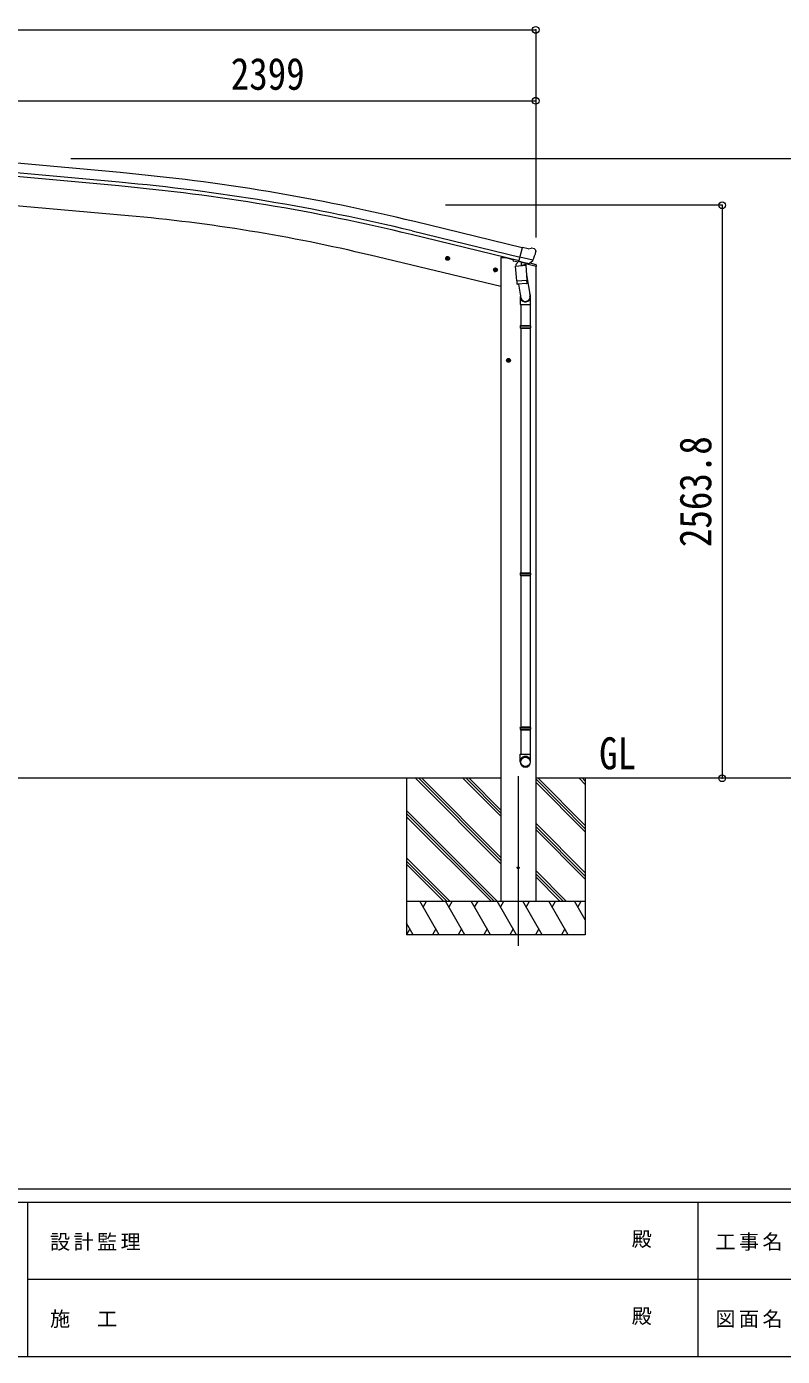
# Model space of a CAD drawing. Units: millimetres at full size. Extents: x -8385 to 33769, y -5853 to 5787.
# Drawn here: x -3406 to -23, y -5853 to 97 of the extents above; entities that cross this region are included whole.
import ezdxf
from ezdxf.enums import TextEntityAlignment as Align

# ---------------------------------------------------------------- set-up
doc = ezdxf.new("R2010")
doc.units = ezdxf.units.MM
doc.header["$LTSCALE"] = 30
doc.header["$PDMODE"] = 32
doc.header["$PDSIZE"] = 30
for name, color, linetype, lineweight in [('0-0_0', 7, 'Continuous', 9), ('0-1_本体', 4, 'Continuous', 9), ('0-2_部品', 7, 'Continuous', 9), ('0-8_PARTS2', 2, 'Continuous', 9), ('0-A_寸法', 6, 'Continuous', 9), ('F-0_240', 7, 'Continuous', 9)]:
    doc.layers.add(name, color=color, linetype=linetype, lineweight=lineweight)
doc.styles.add('ＭＳ ゴシック', font='')
doc.styles.get('ＭＳ ゴシック').set_extended_font_data('MS Gothic')

msp = doc.modelspace()

# ---------------------------------------------------------------- linework, layer by layer
at = {"layer": '0-0_0', "color": 6}
msp.add_line((-292.55, -702.24), (-292.55, -3266.04), dxfattribs=at)
at = {"layer": '0-0_0'}
for p, q in [((-1283.05, -3266.04), (-3605.15, -3266.04)), ((-1705.3, -3266.04), (-1705.3, -3966.04)), ((-1283.05, -3648.3), (-1665.32, -3266.04)), ((-1283.05, -3634.15), (-1651.17, -3266.04)), ((-1283.05, -3620.01), (-1637.03, -3266.04)), ((-1283.05, -3436.17), (-1453.18, -3266.04)), ((-1283.05, -3422.02), (-1439.04, -3266.04)), ((-1283.05, -3407.88), (-1424.9, -3266.04)), ((-531.22, -3266.04), (-1127.55, -3266.04)), ((-905.3, -3491.41), (-1127.55, -3269.16)), ((-905.3, -3477.26), (-1116.53, -3266.04)), ((-905.3, -3293.42), (-932.68, -3266.04)), ((-905.3, -3279.28), (-918.54, -3266.04)), ((-905.3, -3266.04), (-905.3, -3966.04)), ((-905.3, -3505.55), (-1127.55, -3283.3)), ((-1299.16, -3816.04), (-1705.3, -3409.9)), ((-1313.3, -3816.04), (-1705.3, -3424.04)), ((-1327.45, -3816.04), (-1705.3, -3438.18)), ((-905.3, -3689.39), (-1127.55, -3467.15)), ((-905.3, -3703.54), (-1127.55, -3481.29)), ((-905.3, -3717.68), (-1127.55, -3495.43)), ((-1511.29, -3816.04), (-1705.3, -3622.03)), ((-1525.44, -3816.04), (-1705.3, -3636.17)), ((-1539.58, -3816.04), (-1705.3, -3650.31)), ((-990.79, -3816.04), (-1127.55, -3679.28)), ((-1004.94, -3816.04), (-1127.55, -3693.42)), ((-1019.08, -3816.04), (-1127.55, -3707.56)), ((-1705.3, -3816.04), (-905.3, -3816.04)), ((-1559.92, -3966.04), (-1646.52, -3816.04)), ((-1631.52, -3842.02), (-1616.52, -3816.04)), ((-1444.45, -3966.04), (-1531.05, -3816.04)), ((-1501.05, -3816.04), (-1516.05, -3842.02)), ((-1328.98, -3966.04), (-1415.58, -3816.04)), ((-1400.58, -3842.02), (-1385.58, -3816.04)), ((-1213.51, -3966.04), (-1300.11, -3816.04)), ((-1285.11, -3842.02), (-1270.11, -3816.03)), ((-1098.04, -3966.04), (-1184.64, -3816.04)), ((-1169.64, -3842.02), (-1154.64, -3816.04)), ((-982.57, -3966.03), (-1069.17, -3816.04)), ((-1054.17, -3842.02), (-1039.17, -3816.04)), ((-905.3, -3899.87), (-953.7, -3816.03)), ((-938.7, -3842.02), (-923.7, -3816.03)), ((-1675.39, -3966.04), (-1705.3, -3914.23)), ((-1690.39, -3940.06), (-1705.39, -3966.04)), ((-905.3, -3966.04), (-1705.3, -3966.04)), ((-1574.92, -3940.06), (-1589.92, -3966.04)), ((-1459.45, -3940.06), (-1474.45, -3966.04)), ((-1343.98, -3940.06), (-1358.98, -3966.04)), ((-1228.51, -3940.06), (-1243.51, -3966.04)), ((-1113.04, -3940.05), (-1128.04, -3966.04)), ((-997.57, -3940.06), (-1012.57, -3966.03))]:
    msp.add_line(p, q, dxfattribs=at)
at = {"layer": '0-1_本体'}
for p, q in [((-2987.12, -556.04), (-3464.43, -512.72)), ((-2992.55, -615.79), (-3469.66, -572.49)), ((-2991.03, -599.08), (-3468.15, -555.77)), ((-2950.1, -749.32), (-3488.04, -702.25)), ((-1680.65, -816.86), (-1197.64, -934.36)), ((-1187.57, -892.44), (-1670.42, -774.87)), ((-1201.58, -950.79), (-1684.62, -833.17)), ((-1283.05, -1066.04), (-1868.73, -925.43)), ((-1283.55, -936.04), (-1263.05, -936.04)), ((-1283.55, -936.04), (-1283.55, -3816.04)), ((-1263.05, -936.04), (-1229.54, -944.08)), ((-1127.55, -975.74), (-1127.55, -3816.04))]:
    msp.add_line(p, q, dxfattribs=at)
for centre, radius, start, end in [((-3801.14, -9524.61), 9005.44, 76.31388, 84.81388), ((-3801.14, -9524.61), 8945.44, 76.31388, 84.81388), ((-3801.14, -9524.61), 8962.23, 76.31388, 84.81388), ((-3595.08, -8117.62), 7396.48, 76.50259, 84.99741)]:
    msp.add_arc(centre, radius, start, end, dxfattribs=at)
at = {"layer": '0-2_部品'}
for p, q in [((-1161.17, -896.71), (-1187.1, -890.48)), ((-1511.78, -942.22), (-1531.23, -937.55)), ((-1528.81, -938.13), (-1523.64, -932.69)), ((-1526.68, -945.33), (-1528.81, -938.13)), ((-1523.84, -949.61), (-1519.17, -930.16)), ((-1523.64, -932.69), (-1516.34, -934.44)), ((-1516.34, -934.44), (-1514.21, -941.64)), ((-1229.54, -944), (-1229.54, -947.31)), ((-1140.17, -948.33), (-1197.68, -934.52)), ((-1161.17, -896.71), (-1147.91, -894.01)), ((-1157.02, -963.24), (-1140.65, -948.75)), ((-1133.43, -897.2), (-1146.61, -894.03)), ((-1130.34, -899.45), (-1126.48, -905.74)), ((-1126.12, -908.02), (-1126.39, -909.17)), ((-1297.86, -993.58), (-1317.31, -988.91)), ((-1314.89, -989.49), (-1309.72, -984.05)), ((-1312.75, -996.69), (-1314.89, -989.49)), ((-1309.92, -1000.97), (-1305.25, -981.52)), ((-1309.72, -984.05), (-1302.42, -985.8)), ((-1302.42, -985.8), (-1300.29, -992.99)), ((-1206.82, -956.71), (-1225.71, -952.18)), ((-1217.25, -973.89), (-1171.56, -970.69)), ((-1212.57, -1040.72), (-1217.25, -973.89)), ((-1202.83, -952.12), (-1216.14, -967.43)), ((-1216.14, -967.43), (-1215.7, -973.78)), ((-1201.89, -952.05), (-1202.83, -952.12)), ((-1198.8, -954.52), (-1200.33, -954.16)), ((-1162.1, -963.33), (-1198.8, -954.52)), ((-1192.85, -956.35), (-1191.83, -970.95)), ((-1164.64, -965.34), (-1190.45, -971.78)), ((-1173.33, -967.51), (-1173.1, -970.8)), ((-1171.56, -970.69), (-1166.88, -1037.53)), ((-1124.99, -976.36), (-1167.69, -966.1)), ((-1159.73, -963.81), (-1167.25, -962)), ((-1163.94, -963.56), (-1163.88, -964.3)), ((-1160.57, -963.7), (-1162.1, -963.33)), ((-1153.5, -960.26), (-1127.29, -966.55)), ((-1124.99, -969.47), (-1124.99, -976.36)), ((-1212.57, -1040.72), (-1166.88, -1037.53)), ((-1212.56, -1040.72), (-1211.67, -1053.42)), ((-1167.87, -1052.13), (-1209.57, -1055.05)), ((-1204.14, -1054.67), (-1193.41, -1118.25)), ((-1168.62, -1012.76), (-1152.7, -1108.93)), ((-1166.03, -1049.99), (-1166.9, -1037.53)), ((-1166.42, -1051.35), (-1166.42, -1051.35)), ((-1196.55, -1111.44), (-1196.55, -1146.09)), ((-1150.55, -1146.09), (-1150.55, -1111.74)), ((-1196.55, -1146.09), (-1150.55, -1146.09)), ((-1194.55, -1146.09), (-1194.55, -1240.09)), ((-1152.55, -1146.09), (-1152.55, -1240.09)), ((-1196.55, -1242.09), (-1195.55, -1240.09)), ((-1196.55, -1242.09), (-1150.55, -1242.09)), ((-1196.55, -1242.09), (-1196.55, -1250.09)), ((-1195.55, -1240.09), (-1151.55, -1240.09)), ((-1150.55, -1242.09), (-1151.55, -1240.09)), ((-1196.55, -1250.09), (-1150.55, -1250.09)), ((-1196.55, -1250.09), (-1195.55, -1252.09)), ((-1195.55, -1252.09), (-1151.55, -1252.09)), ((-1194.55, -1252.09), (-1194.55, -2346.28)), ((-1152.55, -1252.09), (-1152.55, -2346.28)), ((-1259.05, -1396.15), (-1239.05, -1396.15)), ((-1255.55, -1392.4), (-1249.05, -1388.65)), ((-1249.05, -1406.15), (-1249.05, -1386.15)), ((-1249.05, -1388.65), (-1242.55, -1392.4)), ((-1242.55, -1399.91), (-1249.05, -1403.66)), ((-1242.55, -1392.4), (-1242.55, -1399.91)), ((-1196.55, -2348.28), (-1195.55, -2346.28)), ((-1196.55, -2348.28), (-1150.55, -2348.28)), ((-1196.55, -2348.28), (-1196.55, -2356.28)), ((-1196.55, -2356.28), (-1150.55, -2356.28)), ((-1196.55, -2356.28), (-1195.55, -2358.28)), ((-1195.55, -2346.28), (-1151.55, -2346.28)), ((-1195.55, -2358.28), (-1151.55, -2358.28)), ((-1194.55, -2358.28), (-1194.55, -3036.47)), ((-1152.55, -2358.28), (-1152.55, -3036.47)), ((-1150.55, -2348.28), (-1151.55, -2346.28)), ((-1196.55, -3038.47), (-1195.55, -3036.47)), ((-1196.55, -3038.47), (-1150.55, -3038.47)), ((-1196.55, -3038.47), (-1196.55, -3046.47)), ((-1196.55, -3046.47), (-1150.55, -3046.47)), ((-1196.55, -3046.47), (-1195.55, -3048.47)), ((-1195.55, -3036.47), (-1151.55, -3036.47)), ((-1195.55, -3048.47), (-1151.55, -3048.47)), ((-1194.55, -3048.47), (-1194.55, -3158.47)), ((-1152.55, -3048.47), (-1152.55, -3158.47)), ((-1150.55, -3038.47), (-1151.55, -3036.47)), ((-1196.55, -3192.61), (-1196.55, -3158.47)), ((-1196.55, -3158.47), (-1150.55, -3158.47)), ((-1150.55, -3192.61), (-1150.55, -3158.47))]:
    msp.add_line(p, q, dxfattribs=at)
for points in [[(-1192.53, -955.93), (-1202.26, -953.6), (-1187.1, -890.48)], [(-1514.21, -941.64), (-1519.38, -947.08), (-1526.68, -945.33)], [(-1139.9, -947.75), (-1140.49, -948.6), (-1140.65, -948.75)], [(-1300.29, -992.99), (-1305.46, -998.44), (-1312.75, -996.69)], [(-1192.53, -955.93), (-1192.3, -956.08), (-1167.53, -962.03), (-1167.25, -962)], [(-1150.55, -1242.09), (-1150.55, -1250.09), (-1151.55, -1252.09)], [(-1249.05, -1403.66), (-1255.55, -1399.91), (-1255.55, -1392.4)], [(-1150.55, -2348.28), (-1150.55, -2356.28), (-1151.55, -2358.28)], [(-1150.55, -3038.47), (-1150.55, -3046.47), (-1151.55, -3048.47)]]:
    msp.add_lwpolyline(points, dxfattribs=at)
for centre, radius in [((-1521.51, -939.88), 8.5), ((-1521.51, -939.88), 7.7), ((-1521.51, -939.88), 6.5), ((-1307.59, -991.24), 8.5), ((-1307.59, -991.24), 7.7), ((-1307.59, -991.24), 6.5), ((-1249.05, -1396.15), 8.5), ((-1249.05, -1396.15), 7.7), ((-1249.05, -1396.15), 6.5)]:
    msp.add_circle(centre, radius, dxfattribs=at)
at = {"layer": '0-2_部品', "color": 4}
msp.add_circle((-1205.55, -3666.04), 4.5, dxfattribs=at)
at = {"layer": '0-2_部品'}
for centre, radius, start, end in [((-1224.54, -947.31), 5, 180, 256.5), ((-1147.31, -896.95), 3, 76.5, 101.5), ((-1323.2, -861.92), 202.4, 334.90875, 346.5), ((-1134.6, -902.06), 5, 31.5, 76.5), ((-1200.21, -953.67), 0.5, 221.23754, 256.5), ((-1193.45, -956.43), 0.604, 7.79405, 79.40158), ((-1190.81, -970.81), 1.03, 188.03431, 289.96103), ((-1164.88, -964.37), 1, 284, 4), ((-1163.44, -963.53), 0.5, 76.5, 184), ((-1160.45, -963.22), 0.5, 256.5, 291.76246), ((-1127.99, -969.47), 3, 0, 76.5), ((-1209.71, -1053.05), 2, 190.53157, 274), ((-1168.01, -1050.14), 2, 274, 322.59038), ((-1167.97, -1050.17), 1.95, 322.52234, 4.95983), ((-1180.55, -1111.74), 30, 0, 2.54858)]:
    msp.add_arc(centre, radius, start, end, dxfattribs=at)
for centre, major_axis, ratio, start_param, end_param in [((-1129.04, -907.31), (1.57, -2.57), 0.99628, 0.7835347, 1.5707963), ((-1159.04, -960.88), (0.73, -2.92), 0.997631, 5.8041905, 5.8929484), ((-1159.07, -960.76), (-2.63, 3.16), 0.650902, 2.1145521, 2.1873627), ((-1159.01, -960.98), (0.73, -2.92), 0.997631, 5.965759, 6.7621801), ((-1173.55, -1111.44), (-23, 0), 0.996195, 6.0000678, 10.0103449), ((-1173.55, -1111.44), (-21, 0), 0.996195, 0.3319459, 3.3482706), ((-1173.55, -3190.87), (23, 0), 0.996195, 6.2831853, 9.424778), ((-1173.55, -3192.61), (23, 0), 0.996195, 6.2831853, 9.424778), ((-1173.55, -3192.61), (0, -23.43), 0.981806, 4.712389, 7.8539816)]:
    msp.add_ellipse(centre, major_axis=major_axis, ratio=ratio, start_param=start_param, end_param=end_param, dxfattribs=at)
msp.add_ellipse((-1173.55, -3192.61), major_axis=(-21, 0), ratio=0.996195, dxfattribs=at)
at = {"layer": '0-8_PARTS2'}
msp.add_line((-1205.55, -3256.83), (-1205.55, -4016.04), dxfattribs=at)
at = {"layer": '0-A_寸法'}
for p, q in [((-5941.55, 82.32), (-1127.55, 82.32)), ((-1127.55, 82.32), (-1127.55, -846.52)), ((-3526.55, -234.3), (-1127.55, -234.3)), ((-1127.55, -234.3), (-1127.55, -455.3)), ((176.47, -493.94), (-3207.33, -493.94)), ((-292.55, -702.24), (-1531.13, -702.24)), ((-292.55, -3266.04), (-621.37, -3266.04)), ((176.47, -3266.04), (-292.55, -3266.04))]:
    msp.add_line(p, q, dxfattribs=at)
for p in [(-1127.55, 82.32), (-1127.55, -234.3), (-292.55, -702.24), (-292.55, -3266.04)]:
    msp.add_point(p, dxfattribs=at)
at = {"layer": 'F-0_240', "color": 5}
for p, q in [((-8385.45, -5102.66), (8054.55, -5102.66)), ((-8385.45, -5162.66), (5387.79, -5162.66)), ((-3402.21, -5162.66), (-3402.21, -5852.66)), ((-402.21, -5162.66), (-402.21, -5852.66)), ((-3402.21, -5507.66), (2747.79, -5507.66)), ((-8385.45, -5852.66), (8054.55, -5852.66))]:
    msp.add_line(p, q, dxfattribs=at)

# ---------------------------------------------------------------- texts
at = {"layer": '0-0_0', "style": 'ＭＳ ゴシック', "width": 0.85}
msp.add_text('GL', height=143, dxfattribs=at).set_placement((-843.41, -3268.47), align=Align.BOTTOM_LEFT)
at = {"layer": '0-A_寸法', "color": 7, "style": 'ＭＳ ゴシック', "width": 0.85}
msp.add_text('2399', height=143, dxfattribs=at).set_placement((-2492.05, -228.3), align=Align.BOTTOM_LEFT)
msp.add_text('2563.8', height=143, rotation=90, dxfattribs=at).set_placement((-298.55, -2231.64), align=Align.BOTTOM_LEFT)
at = {"layer": 'F-0_240', "style": 'ＭＳ ゴシック'}
for p in [(-697.92, -5380.16), (-697.92, -5725.16)]:
    msp.add_text('殿', height=65.98, dxfattribs=at).set_placement(p, align=Align.BOTTOM_LEFT)
at = {"layer": 'F-0_240', "char_height": 65.98, "attachment_point": 7, "style": 'ＭＳ ゴシック'}
for s, insert in [('\\T1.17;設計監理', (-3300.89, -5380.16)), ('\\T1.17;工事名', (-323.11, -5380.16)), ('\\T1.17;施\u3000工', (-3300.89, -5725.16)), ('\\T1.17;図面名', (-323.11, -5725.16))]:
    msp.add_mtext(s, dxfattribs=dict(at, insert=insert))

doc.saveas('drawing.dxf')
